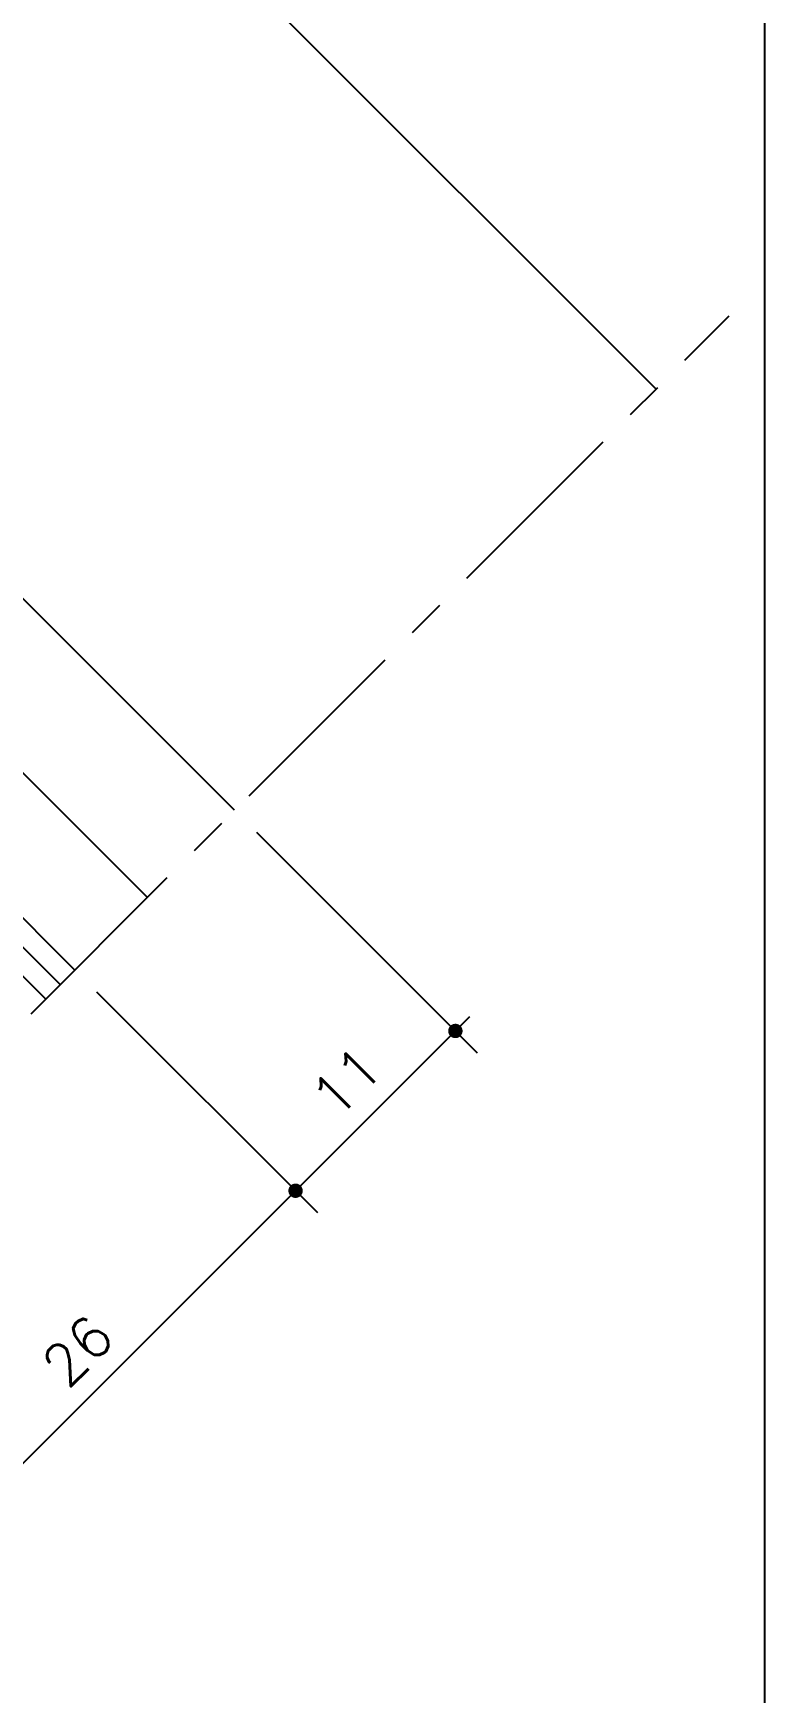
# Model space of a CAD drawing. Extents: x 0 to 4131, y -1600 to 527.
# Drawn here: x 174.4 to 210, y -277.4 to -196.6 of the extents above; entities that cross this region are included whole.
import ezdxf

# ---------------------------------------------------------------- set-up
doc = ezdxf.new("R2010")
doc.units = 0
doc.header["$LTSCALE"] = 7.5
doc.header["$MEASUREMENT"] = 0
doc.linetypes.add('CENTER', pattern=[2, 1.25, -0.25, 0.25, -0.25])
doc.layers.get('0').update_dxf_attribs({"linetype": 'CONTINUOUS'})
doc.layers.get('DEFPOINTS').update_dxf_attribs({"linetype": 'CONTINUOUS'})
for name, color, linetype in [('ASSI', 1, 'CENTER'), ('FINE', 7, 'CONTINUOUS'), ('MARCHIO', 7, 'CONTINUOUS'), ('QUOTE', 254, 'CONTINUOUS'), ('TRATTEGGI', 140, 'CONTINUOUS'), ('VETRO', 6, 'CONTINUOUS')]:
    doc.layers.add(name, color=color, linetype=linetype)
doc.styles.get("Standard").update_dxf_attribs({"font": 'romans.shx'})
doc.dimstyles.new('SCALA_1-1$0', dxfattribs={"dimtxt": 2, "dimasz": 1, "dimexe": 1.5, "dimexo": 1.5, "dimgap": 1, "dimtad": 3, "dimdsep": 46, "dimtxsty": 'Standard', "dimblk1": 'PUNTO', "dimblk2": 'PUNTO', "dimsah": 1, "dimcen": 0.09, "dimclrt": 2, "dimadec": 0, "dimazin": 0, "dimtfac": 0.7, "dimtmove": 0, "dimatfit": 3, "dimldrblk": 'PUNTO', "dimfxl": 1, "dimtolj": 2, "dimarcsym": 0})

# ---------------------------------------------------------------- blocks, each defined once
blk = doc.blocks.new('PUNTO')
blk.add_line((-1, 0), (1, 0))
at = {"const_width": 0.35}
blk.add_lwpolyline([(-0.1750000000000114, 0, 1), (0.1750000000000114, 0, 1)], format="xyb", close=True, dxfattribs=at)
blk = doc.blocks.new('*D106')
at = {"layer": 'DEFPOINTS', "color": 0, "transparency": 16777216}
for p in [(184.201293916909, -234.3938539528305), (176.4231193238569, -242.1720285458826), (187.1653457374376, -252.9142549594633)]:
    blk.add_point(p, dxfattribs=at)
at = {"layer": 'QUOTE', "color": 0, "lineweight": -2, "transparency": 16777216}
for p, q in [((185.2619540886888, -235.4545141246104), (196.0041805022695, -246.1967405381911)), ((177.4837794956368, -243.2326887176624), (188.2260059092174, -253.9749151312431)), ((194.2364135493031, -245.8431871475978), (187.8724525186241, -252.2071481782767))]:
    blk.add_line(p, q, dxfattribs=at)
for p, rotation in [((194.9435203304897, -245.1360803664112), 44.99999999999992), ((187.1653457374376, -252.9142549594633), 224.9999999999999)]:
    blk.add_blockref('PUNTO', p, dxfattribs=dict(at, rotation=rotation))
at = {"layer": 'QUOTE', "color": 2, "transparency": 16777216, "insert": (189.6402194715905, -247.6109541005642), "char_height": 2, "attachment_point": 5, "rotation": 44.9999999999999}
blk.add_mtext('\\A2;11', dxfattribs=at)
blk = doc.blocks.new('*D107')
at = {"layer": 'DEFPOINTS', "color": 0, "transparency": 16777216}
for p in [(176.423119323857, -242.1720285458826), (158.0383430130067, -260.5568048567329), (168.7805694265873, -271.2990312703136)]:
    blk.add_point(p, dxfattribs=at)
at = {"layer": 'QUOTE', "color": 0, "lineweight": -2, "transparency": 16777216}
for p, q in [((177.4837794956368, -243.2326887176624), (188.2260059092174, -253.9749151312431)), ((186.4582389562511, -253.6213617406498), (169.4876762077739, -270.5919244891271)), ((159.0990031847865, -261.6174650285128), (169.8412295983671, -272.3596914420934))]:
    blk.add_line(p, q, dxfattribs=at)
for p, rotation in [((187.1653457374376, -252.9142549594633), 45), ((168.7805694265873, -271.2990312703136), 225)]:
    blk.add_blockref('PUNTO', p, dxfattribs=dict(at, rotation=rotation))
at = {"layer": 'QUOTE', "color": 2, "transparency": 16777216, "insert": (176.5587440196393, -260.6924295525154), "char_height": 2, "attachment_point": 5, "rotation": 45}
blk.add_mtext('\\A2;26', dxfattribs=at)

msp = doc.modelspace()

# ---------------------------------------------------------------- linework, layer by layer
at = {"layer": 'ASSI'}
msp.add_line((142.4742583577692, -276.1208895119704), (208.2655678127364, -210.3295800570032), dxfattribs=at)
at = {"layer": 'FINE'}
for p, q in [((176.5173061649668, -185.6976728920686), (204.7073905713189, -213.8877572984208)), ((184.2012939169092, -234.3938539528303), (155.3041027293705, -205.4966627652917)), ((179.9586532297901, -238.6364946399495), (151.0614620422514, -209.7393034524108))]:
    msp.add_line(p, q, dxfattribs=at)
at = {"layer": 'MARCHIO'}
msp.add_lwpolyline([(-5.878304635907295e-14, -320), (209.9999999999999, -320), (209.9999999999999, -23), (-5.878304635907295e-14, -23)], close=True, dxfattribs=at)
at = {"layer": 'TRATTEGGI'}
for p, q in [((137.5322463585968, -204.6953691429956), (175.7160125426704, -242.8791353270692)), ((136.8251395774103, -205.4024759241821), (175.0089057614839, -243.5862421082557))]:
    msp.add_line(p, q, dxfattribs=at)
at = {"layer": 'VETRO'}
msp.add_line((138.9464599209699, -204.6953691429956), (176.423119323857, -242.1720285458826), dxfattribs=at)

# ---------------------------------------------------------------- dimensions: what is measured, and where the dimension line sits
at = {"layer": 'QUOTE'}
for p1, p2, distance, picture, middle in [((184.201293916909, -234.3938539528306), (176.423119323857, -242.1720285458826), 15.191802284168249, '*D106', (189.6402194715905, -247.6109541005642)), ((176.423119323857, -242.1720285458826), (158.0383430130067, -260.5568048567329), 15.191802284168231, '*D107', (176.5587440196393, -260.6924295525154))]:
    dim = msp.add_aligned_dim(p1=p1, p2=p2, distance=distance, dimstyle='SCALA_1-1$0', dxfattribs=at)
    dim.commit()
    dim.dimension.update_dxf_attribs({"geometry": picture, "text_midpoint": middle})

doc.saveas('drawing.dxf')
